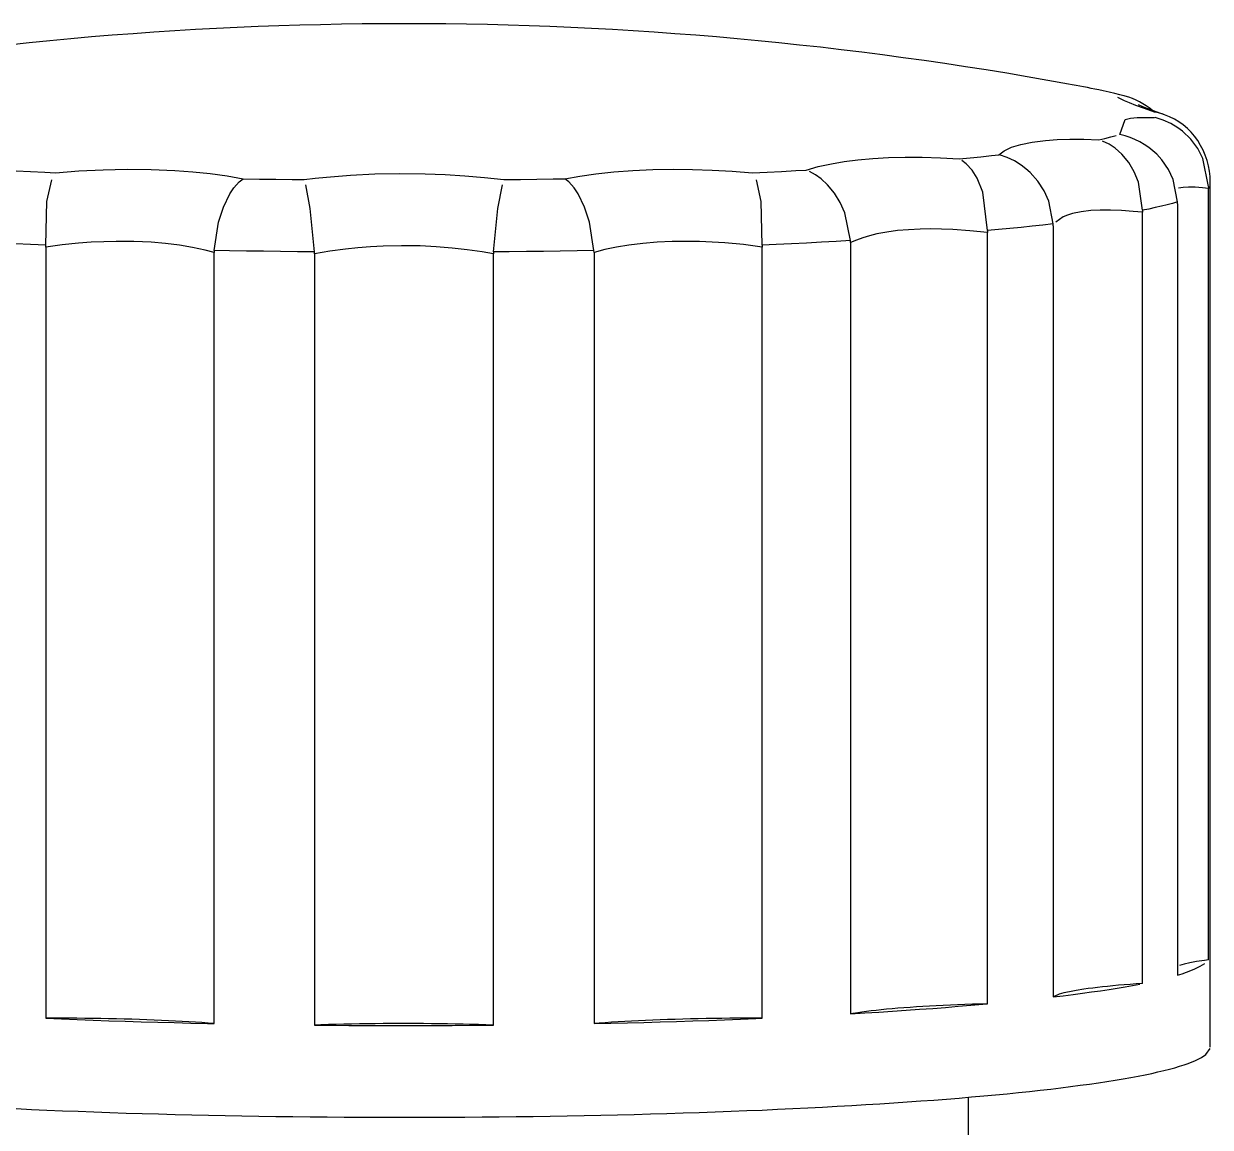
# Model space of a CAD drawing. Header units: millimetres. Extents: x 441156 to 441876, y 4514765 to 4515211.
# Drawn here: x 441628.2767 to 441628.4055, y 4515154.0357 to 4515154.1556 of the extents above; entities that cross this region are included whole.
import ezdxf

# ---------------------------------------------------------------- set-up
doc = ezdxf.new("R2010")
doc.units = ezdxf.units.MM
doc.layers.add('Collettore SL', color=7, linetype='Continuous')
doc.layers.add('Piantone', color=5, linetype='Continuous')

msp = doc.modelspace()

# ---------------------------------------------------------------- linework, layer by layer
at = {"layer": 'Collettore SL', "color": 254, "linetype": 'Continuous'}
msp.add_line((441628.3792088318, 4515154.030216366), (441628.3792088318, 4515154.039009064), dxfattribs=at)
at = {"layer": 'Piantone', "color": 254, "linetype": 'Continuous'}
for p, q in [((441628.3962282002, 4515154.147689972), (441628.3956538128, 4515154.147825108)), ((441628.3962313027, 4515154.147689118), (441628.3961287103, 4515154.147717238)), ((441628.4054588318, 4515154.044455209), (441628.4054588318, 4515154.138357172)), ((441628.4052834356, 4515154.13787455), (441628.4052830309, 4515154.137657621)), ((441628.4052830309, 4515154.053933977), (441628.4052830309, 4515154.137657621)), ((441628.4019128446, 4515154.135991789), (441628.4019110437, 4515154.136207628)), ((441628.4019128446, 4515154.135991789), (441628.4019128446, 4515154.052268146)), ((441628.3981231914, 4515154.135300594), (441628.3981206301, 4515154.135083712)), ((441628.3981206301, 4515154.051360068), (441628.3981206301, 4515154.135083712)), ((441628.3812939425, 4515154.133095308), (441628.3812895333, 4515154.132878532)), ((441628.3812895333, 4515154.049154888), (441628.3812895333, 4515154.132878532)), ((441628.3884165653, 4515154.133618804), (441628.3884127761, 4515154.133834728)), ((441628.3884165653, 4515154.133618804), (441628.3884165653, 4515154.04989516)), ((441628.3664220435, 4515154.131791238), (441628.3664167229, 4515154.132007302)), ((441628.3664220435, 4515154.131791238), (441628.3664220435, 4515154.048067594)), ((441628.2790978443, 4515154.131308059), (441628.2790921191, 4515154.131524679)), ((441628.2790978443, 4515154.131308059), (441628.2790978443, 4515154.047584415)), ((441628.2973417305, 4515154.130945764), (441628.2973355204, 4515154.130729523)), ((441628.2973355204, 4515154.047005879), (441628.2973355204, 4515154.130729523)), ((441628.308254767, 4515154.130561716), (441628.3082484163, 4515154.130778151)), ((441628.308254767, 4515154.130561716), (441628.308254767, 4515154.046838072)), ((441628.3276692471, 4515154.130778151), (441628.3276628965, 4515154.130561716)), ((441628.3276628965, 4515154.046838072), (441628.3276628965, 4515154.130561716)), ((441628.3385821431, 4515154.130729523), (441628.338575933, 4515154.130945764)), ((441628.3385821431, 4515154.130729523), (441628.3385821431, 4515154.047005879)), ((441628.3568255444, 4515154.131524679), (441628.3568198192, 4515154.131308059)), ((441628.3568198192, 4515154.047584415), (441628.3568198192, 4515154.131308059))]:
    msp.add_line(p, q, dxfattribs=at)
for points in [[(441628.3956538128, 4515154.147825108, 0), (441628.3950875447, 4515154.147974558, 0), (441628.3944834365, 4515154.14812288, 0), (441628.3938417846, 4515154.148269998, 0), (441628.3933576928, 4515154.148374933, 0)], [(441628.3994183637, 4515154.145964348, 0), (441628.3983329728, 4515154.146349162, 0), (441628.3973975917, 4515154.146695121, 0), (441628.3967090538, 4515154.146963751, 0), (441628.3961493813, 4515154.147197767, 0), (441628.3957149731, 4515154.147399301, 0), (441628.3954189749, 4515154.147562907, 0), (441628.395262619, 4515154.147688235, 0), (441628.3952477089, 4515154.147774017, 0), (441628.3953780606, 4515154.147820317, 0), (441628.3956538128, 4515154.147825108, 0)], [(441628.4004909599, 4515154.145681225, 0), (441628.4003135698, 4515154.145743008, 0), (441628.3993195883, 4515154.146096341, 0), (441628.3986323435, 4515154.146350461, 0), (441628.3981433121, 4515154.146539387, 0), (441628.3978334097, 4515154.146665184, 0), (441628.3976662707, 4515154.146736733, 0), (441628.3975998042, 4515154.146766745, 0), (441628.3975929196, 4515154.146769988, 0)], [(441628.3994183637, 4515154.145379236, 0), (441628.3994727267, 4515154.145536553, 0), (441628.3994870982, 4515154.145693937, 0), (441628.3994614711, 4515154.14585131, 0), (441628.3994183637, 4515154.145964348, 0)], [(441628.3956538128, 4515154.143518476, 0), (441628.3954772907, 4515154.143739547, 0), (441628.3953486481, 4515154.143948365, 0), (441628.3952369051, 4515154.14434277, 0), (441628.395338519, 4515154.144677727, 0), (441628.3956666259, 4515154.144957614, 0), (441628.396218421, 4515154.145169821, 0), (441628.3968106978, 4515154.14528845, 0), (441628.3975372801, 4515154.145363295, 0), (441628.3984123281, 4515154.145394144, 0), (441628.3994183637, 4515154.145379236, 0)], [(441628.4052834356, 4515154.13787455, 0), (441628.405260849, 4515154.138491467, 0), (441628.4051889585, 4515154.139104643, 0), (441628.4050640027, 4515154.139727521, 0), (441628.4048887446, 4515154.140337353, 0), (441628.4046717601, 4515154.140912805, 0), (441628.4044105475, 4515154.141468114, 0), (441628.4040979107, 4515154.142014106, 0), (441628.4037430679, 4515154.142531505, 0), (441628.4033510838, 4515154.143013995, 0), (441628.4029228065, 4515154.14346198, 0), (441628.4024479507, 4515154.143883347, 0), (441628.4019412734, 4515154.144262729, 0), (441628.4015657217, 4515154.144504222, 0), (441628.4011772964, 4515154.144722749, 0), (441628.4007738485, 4515154.144919147, 0), (441628.4003670992, 4515154.145088132, 0), (441628.399924009, 4515154.145241332, 0), (441628.3994727031, 4515154.145366243, 0), (441628.3994183637, 4515154.145379236, 0)], [(441628.3933576928, 4515154.14296865, 0), (441628.39402613, 4515154.14311486, 0), (441628.3946572478, 4515154.143262324, 0), (441628.3952507366, 4515154.14341097, 0), (441628.3956538128, 4515154.143518476, 0)], [(441628.3825181005, 4515154.141332326, 0), (441628.3827814201, 4515154.141552063, 0), (441628.3830927802, 4515154.141758073, 0), (441628.3838965126, 4515154.142141843, 0), (441628.3849018966, 4515154.142459787, 0), (441628.3861413329, 4515154.142715585, 0), (441628.3875786056, 4515154.142897224, 0), (441628.3888480779, 4515154.142987242, 0), (441628.3902285159, 4515154.143029707, 0), (441628.3917427166, 4515154.143023837, 0), (441628.3933576928, 4515154.14296865, 0)], [(441628.3981231914, 4515154.135300594, 0), (441628.3981171327, 4515154.135917951, 0), (441628.3980700629, 4515154.136532956, 0), (441628.3979790611, 4515154.137159153, 0), (441628.3978458618, 4515154.137773725, 0), (441628.3976770682, 4515154.138355105, 0), (441628.3974708021, 4515154.1389176, 0), (441628.3972211789, 4515154.139472232, 0), (441628.3969353841, 4515154.139999476, 0), (441628.3966174244, 4515154.140492877, 0), (441628.3962679369, 4515154.140952814, 0), (441628.3958783674, 4515154.141387465, 0), (441628.3954606891, 4515154.141781054, 0), (441628.3951499371, 4515154.142033093, 0), (441628.3948275957, 4515154.142262543, 0), (441628.3944918566, 4515154.142470301, 0), (441628.3941524778, 4515154.142650751, 0), (441628.3937818217, 4515154.142816458, 0), (441628.3934033285, 4515154.14295412, 0), (441628.3933576928, 4515154.14296865, 0)], [(441628.3615955876, 4515154.139669579, 0), (441628.3628947086, 4515154.140043638, 0), (441628.3643454934, 4515154.140363663, 0), (441628.3657352012, 4515154.14059701, 0), (441628.3672250052, 4515154.140784223, 0), (441628.3688384344, 4515154.140926428, 0), (441628.3705416181, 4515154.141019226, 0), (441628.3723351686, 4515154.141062172, 0), (441628.3742029612, 4515154.141054718, 0), (441628.3761736797, 4515154.140995293, 0), (441628.3782028066, 4515154.140884103, 0)], [(441628.3782028066, 4515154.140884103, 0), (441628.3794046945, 4515154.14100157, 0), (441628.3805764364, 4515154.141121329, 0), (441628.3817174576, 4515154.141243319, 0), (441628.3825181005, 4515154.141332326, 0)], [(441628.3812939425, 4515154.133095308, 0), (441628.3813051422, 4515154.133712586, 0), (441628.3812885705, 4515154.134328568, 0), (441628.381242499, 4515154.134956872, 0), (441628.3811674241, 4515154.135574644, 0), (441628.3810671805, 4515154.136160159, 0), (441628.3809407395, 4515154.136727766, 0), (441628.3807842382, 4515154.13728864, 0), (441628.3806019624, 4515154.137823078, 0), (441628.3803963778, 4515154.138324524, 0), (441628.3801678334, 4515154.138793346, 0), (441628.3799105381, 4515154.139237937, 0), (441628.3796322371, 4515154.139642221, 0), (441628.3794237659, 4515154.13990224, 0), (441628.3792063875, 4515154.140139984, 0), (441628.3789788523, 4515154.140356398, 0), (441628.3787477781, 4515154.140545616, 0), (441628.3784942628, 4515154.140720914, 0), (441628.3782342343, 4515154.14086839, 0), (441628.3782028066, 4515154.140884103, 0)], [(441628.3884127761, 4515154.133834728, 0), (441628.3883669717, 4515154.134446085, 0), (441628.3882734008, 4515154.13505407, 0), (441628.3881280288, 4515154.135672059, 0), (441628.3879345929, 4515154.136277538, 0), (441628.3877023968, 4515154.136849348, 0), (441628.3874286369, 4515154.137401653, 0), (441628.3871061508, 4515154.137945286, 0), (441628.3867447759, 4515154.13846112, 0), (441628.3863498061, 4515154.138942896, 0), (441628.3859221915, 4515154.139391039, 0), (441628.3854519657, 4515154.139813514, 0), (441628.3849539918, 4515154.140194981, 0), (441628.3845870845, 4515154.140438544, 0), (441628.3842093609, 4515154.140659633, 0), (441628.383818778, 4515154.140859112, 0), (441628.3834266761, 4515154.141031604, 0), (441628.3830013379, 4515154.141189056, 0), (441628.3825699255, 4515154.14131873, 0), (441628.3825181005, 4515154.141332326, 0)], [(441628.4019110437, 4515154.136207628, 0), (441628.4018746537, 4515154.136817722, 0), (441628.4017866135, 4515154.137422916, 0), (441628.401642775, 4515154.138036461, 0), (441628.4014465971, 4515154.138635952, 0), (441628.4012075931, 4515154.13920052, 0), (441628.4009229401, 4515154.139744243, 0), (441628.4005849982, 4515154.140277727, 0), (441628.4002039068, 4515154.140782151, 0), (441628.3997851774, 4515154.141251422, 0), (441628.3996548362, 4515154.141383075, 0)], [(441628.2743220759, 4515154.139669579, 0), (441628.2758580861, 4515154.139586817, 0), (441628.2774147514, 4515154.139507039, 0), (441628.2789913079, 4515154.139430287, 0), (441628.2801360557, 4515154.139377022, 0)], [(441628.2790921191, 4515154.131524679, 0), (441628.2790650117, 4515154.132141368, 0), (441628.2790490866, 4515154.132757361, 0), (441628.2790446709, 4515154.133386305, 0), (441628.2790525662, 4515154.134005353, 0), (441628.279072169, 4515154.13459271, 0), (441628.2791035341, 4515154.135162742, 0), (441628.2791480372, 4515154.135726704, 0), (441628.2792048088, 4515154.136264815, 0), (441628.2792732219, 4515154.136770473, 0), (441628.2793532572, 4515154.137244035, 0), (441628.2794472449, 4515154.137694025, 0), (441628.2795526013, 4515154.138104206, 0), (441628.2796336469, 4515154.138368674, 0), (441628.2797198433, 4515154.138611084, 0), (441628.2798117305, 4515154.138832407, 0), (441628.2799066291, 4515154.139026634, 0), (441628.2800124261, 4515154.139207454, 0), (441628.2801226266, 4515154.13936062, 0), (441628.2801360557, 4515154.139377022, 0)], [(441628.2801360557, 4515154.139377022, 0), (441628.2814025295, 4515154.139484882, 0), (441628.2826694666, 4515154.139575468, 0), (441628.2853054729, 4515154.139707683, 0), (441628.2879077753, 4515154.139761788, 0), (441628.2905318438, 4515154.139735038, 0), (441628.293081475, 4515154.139625106, 0), (441628.2950313814, 4515154.139479683, 0), (441628.296914084, 4515154.139283506, 0), (441628.2987544509, 4515154.13903231, 0), (441628.3005078256, 4515154.138730788, 0)], [(441628.3071192394, 4515154.138629184, 0), (441628.3083244077, 4515154.138775027, 0), (441628.3095466677, 4515154.138903867, 0), (441628.3121438661, 4515154.139116504, 0), (441628.3147814586, 4515154.139251137, 0), (441628.3175194775, 4515154.139306791, 0), (441628.3202607451, 4515154.139278168, 0), (441628.322416347, 4515154.139195839, 0), (441628.3245513891, 4515154.139061406, 0), (441628.3266956569, 4515154.138871445, 0), (441628.3287984241, 4515154.138629184, 0)], [(441628.3354098379, 4515154.138730788, 0), (441628.3370432176, 4515154.13901375, 0), (441628.3387601738, 4515154.139253814, 0), (441628.3407348478, 4515154.139465999, 0), (441628.3427848014, 4515154.139621981, 0), (441628.344945491, 4515154.139722207, 0), (441628.3471623705, 4515154.139762341, 0), (441628.3492636706, 4515154.139745431, 0), (441628.3513935345, 4515154.139676542, 0), (441628.353583073, 4515154.139553183, 0), (441628.3557816079, 4515154.139377022, 0)], [(441628.3557816079, 4515154.139377022, 0), (441628.357371981, 4515154.139451578, 0), (441628.3589430178, 4515154.139529185, 0), (441628.3604939473, 4515154.139609806, 0), (441628.3615955876, 4515154.139669579, 0)], [(441628.3568255444, 4515154.131524679, 0), (441628.3568526519, 4515154.132141368, 0), (441628.356868577, 4515154.132757361, 0), (441628.3568729926, 4515154.133386305, 0), (441628.3568650973, 4515154.134005353, 0), (441628.3568454945, 4515154.13459271, 0), (441628.3568141294, 4515154.135162742, 0), (441628.3567696263, 4515154.135726704, 0), (441628.3567128547, 4515154.136264815, 0), (441628.3566444417, 4515154.136770473, 0), (441628.3565644063, 4515154.137244035, 0), (441628.3564704186, 4515154.137694025, 0), (441628.3563650622, 4515154.138104206, 0), (441628.3562840166, 4515154.138368674, 0), (441628.3561978202, 4515154.138611084, 0), (441628.356105933, 4515154.138832407, 0), (441628.3560110344, 4515154.139026634, 0), (441628.3559052374, 4515154.139207454, 0), (441628.3557950369, 4515154.13936062, 0), (441628.3557816079, 4515154.139377022, 0)], [(441628.3664167229, 4515154.132007302, 0), (441628.3663673108, 4515154.132617947, 0), (441628.3662792133, 4515154.133230899, 0), (441628.3661504253, 4515154.133850848, 0), (441628.3659824791, 4515154.134464134, 0), (441628.3657858448, 4515154.135040642, 0), (441628.3655552499, 4515154.13560259, 0), (441628.3652881186, 4515154.13615346, 0), (441628.3649890449, 4515154.136681268, 0), (441628.3646666066, 4515154.137172532, 0), (441628.364317232, 4515154.137634153, 0), (441628.3639377183, 4515154.138068317, 0), (441628.3635350429, 4515154.138464995, 0), (441628.3632410427, 4515154.138718322, 0), (441628.362938308, 4515154.138950261, 0), (441628.3626267473, 4515154.13916053, 0), (441628.3623148965, 4515154.13934384, 0), (441628.3619782383, 4515154.139512734, 0), (441628.3616364979, 4515154.139654558, 0), (441628.3615955876, 4515154.139669579, 0)], [(441628.2973417305, 4515154.130945764, 0), (441628.2973893203, 4515154.131560083, 0), (441628.2974607887, 4515154.132173304, 0), (441628.2975585557, 4515154.132799006, 0), (441628.2976796587, 4515154.133414462, 0), (441628.2978184192, 4515154.133998039, 0), (441628.2979766311, 4515154.134564048, 0), (441628.2981580717, 4515154.135123666, 0), (441628.2983568874, 4515154.135657271, 0), (441628.2985700321, 4515154.136158338, 0), (441628.2987968983, 4515154.136627243, 0), (441628.2990424704, 4515154.137072424, 0), (441628.2992987332, 4515154.137477817, 0), (441628.2994853162, 4515154.137738938, 0), (441628.2996755971, 4515154.137978045, 0), (441628.2998705568, 4515154.138196099, 0), (441628.3000645425, 4515154.138387183, 0), (441628.3002731082, 4515154.138564743, 0), (441628.3004827644, 4515154.138714753, 0), (441628.3005078256, 4515154.138730788, 0)], [(441628.3005078256, 4515154.138730788, 0), (441628.3022759815, 4515154.138698803, 0), (441628.3040518317, 4515154.138670241, 0), (441628.3058345047, 4515154.138645113, 0), (441628.3071192394, 4515154.138629184, 0)], [(441628.3082484163, 4515154.130778151, 0), (441628.3082086708, 4515154.131393813, 0), (441628.3081621696, 4515154.132008846, 0), (441628.3081077994, 4515154.132636886, 0), (441628.3080475628, 4515154.13325513, 0), (441628.3079841604, 4515154.133841813, 0), (441628.3079166666, 4515154.134411289, 0), (441628.3078438037, 4515154.134974817, 0), (441628.3077682236, 4515154.135512639, 0), (441628.3076912134, 4515154.136018164, 0), (441628.3076130864, 4515154.136491757, 0), (441628.30753243, 4515154.136941951, 0), (441628.3074521344, 4515154.137352517, 0), (441628.3073959792, 4515154.137617367, 0), (441628.307340597, 4515154.137860251, 0), (441628.3072857532, 4515154.138082143, 0), (441628.30723303, 4515154.138277018, 0), (441628.307178348, 4515154.138458624, 0), (441628.3071254287, 4515154.13861267, 0), (441628.3071192394, 4515154.138629184, 0)], [(441628.3276692471, 4515154.130778151, 0), (441628.3277089928, 4515154.131393813, 0), (441628.3277554939, 4515154.132008846, 0), (441628.3278098641, 4515154.132636886, 0), (441628.3278701007, 4515154.13325513, 0), (441628.3279335031, 4515154.133841813, 0), (441628.328000997, 4515154.134411289, 0), (441628.3280738599, 4515154.134974817, 0), (441628.3281494399, 4515154.135512639, 0), (441628.32822645, 4515154.136018164, 0), (441628.3283045771, 4515154.136491757, 0), (441628.3283852335, 4515154.136941951, 0), (441628.3284655291, 4515154.137352517, 0), (441628.3285216843, 4515154.137617367, 0), (441628.3285770665, 4515154.137860251, 0), (441628.3286319103, 4515154.138082143, 0), (441628.3286846335, 4515154.138277018, 0), (441628.3287393155, 4515154.138458624, 0), (441628.3287922348, 4515154.13861267, 0), (441628.3287984241, 4515154.138629184, 0)], [(441628.3287984241, 4515154.138629184, 0), (441628.3305854602, 4515154.138651836, 0), (441628.3323663014, 4515154.138677931, 0), (441628.3341400743, 4515154.138707459, 0), (441628.3354098379, 4515154.138730788, 0)], [(441628.338575933, 4515154.130945764, 0), (441628.3385283432, 4515154.131560083, 0), (441628.3384568748, 4515154.132173304, 0), (441628.3383591078, 4515154.132799006, 0), (441628.3382380048, 4515154.133414462, 0), (441628.3380992443, 4515154.133998039, 0), (441628.3379410324, 4515154.134564048, 0), (441628.3377595918, 4515154.135123666, 0), (441628.3375607762, 4515154.135657271, 0), (441628.3373476314, 4515154.136158338, 0), (441628.3371207652, 4515154.136627243, 0), (441628.3368751931, 4515154.137072424, 0), (441628.3366189303, 4515154.137477817, 0), (441628.3364323473, 4515154.137738938, 0), (441628.3362420665, 4515154.137978045, 0), (441628.3360471067, 4515154.138196099, 0), (441628.335853121, 4515154.138387183, 0), (441628.3356445553, 4515154.138564743, 0), (441628.3354348991, 4515154.138714753, 0), (441628.3354098379, 4515154.138730788, 0)], [(441628.4054588318, 4515154.138357172, 0), (441628.4054388324, 4515154.138194131, 0), (441628.4053788432, 4515154.138031163, 0), (441628.4052834356, 4515154.13787455, 0)], [(441628.4052830309, 4515154.137657621, 0), (441628.4046076704, 4515154.137736281, 0), (441628.4038103329, 4515154.137799288, 0), (441628.4031123914, 4515154.137816397, 0), (441628.4025139267, 4515154.137785939, 0), (441628.4020287378, 4515154.137706639, 0), (441628.4017280281, 4515154.137608758, 0)], [(441628.4019110437, 4515154.136207628, 0), (441628.4013645703, 4515154.136051688, 0), (441628.4007799696, 4515154.135896802, 0), (441628.400157509, 4515154.135743041, 0), (441628.3994974729, 4515154.135590475, 0), (441628.3988001631, 4515154.135439173, 0), (441628.3981231914, 4515154.135300594, 0)], [(441628.3981206301, 4515154.135083712, 0), (441628.3971068771, 4515154.13518833, 0), (441628.3958396987, 4515154.135283166, 0), (441628.3946506896, 4515154.135329171, 0), (441628.3935237043, 4515154.135325061, 0), (441628.3924920944, 4515154.13526924, 0), (441628.3914364458, 4515154.135141905, 0), (441628.3905214748, 4515154.134947973, 0), (441628.3899781723, 4515154.134776708, 0), (441628.3895056833, 4515154.134575171, 0), (441628.3891061589, 4515154.134344497, 0), (441628.3886993054, 4515154.134004265, 0), (441628.3884165653, 4515154.133618804, 0)], [(441628.3812895333, 4515154.132878532, 0), (441628.3812713458, 4515154.132880781, 0), (441628.3793750049, 4515154.133083302, 0), (441628.3775328632, 4515154.133216009, 0), (441628.3763061328, 4515154.133265738, 0), (441628.3751149307, 4515154.1332815, 0), (441628.3739656396, 4515154.133263112, 0), (441628.3727028713, 4515154.133199803, 0), (441628.3715052794, 4515154.133091807, 0), (441628.3703576341, 4515154.132936183, 0), (441628.369288757, 4515154.132735533, 0), (441628.3684893211, 4515154.132542065, 0), (441628.3677462214, 4515154.132320849, 0), (441628.367053389, 4515154.132069395, 0), (441628.3664220435, 4515154.131791238, 0)], [(441628.3884127761, 4515154.133834728, 0), (441628.3872873138, 4515154.133704483, 0), (441628.3861301593, 4515154.133576363, 0), (441628.3849418418, 4515154.133450431, 0), (441628.3837229043, 4515154.13332674, 0), (441628.3824739041, 4515154.13320535, 0), (441628.3812939425, 4515154.133095308, 0)], [(441628.2790921191, 4515154.131524679, 0), (441628.277424987, 4515154.131598663, 0), (441628.275776384, 4515154.131675736, 0), (441628.274147064, 4515154.131755863, 0), (441628.2725377716, 4515154.131839008, 0), (441628.2709492425, 4515154.131925132, 0), (441628.2695009406, 4515154.132007302, 0)], [(441628.2973355204, 4515154.130729523, 0), (441628.2963611582, 4515154.130979536, 0), (441628.2950137233, 4515154.131265584, 0), (441628.2935943324, 4515154.131502348, 0), (441628.2920766177, 4515154.131691651, 0), (441628.2904991617, 4515154.131826637, 0), (441628.2886310157, 4515154.131913126, 0), (441628.2867095797, 4515154.131926628, 0), (441628.2853657257, 4515154.131893374, 0), (441628.284006889, 4515154.131825767, 0), (441628.2826400977, 4515154.131724267, 0), (441628.2808677075, 4515154.131543409, 0), (441628.2790978443, 4515154.131308059, 0)], [(441628.3568198192, 4515154.131308059, 0), (441628.3568008053, 4515154.131310879, 0), (441628.3547889719, 4515154.131573461, 0), (441628.3527757644, 4515154.131765418, 0), (441628.3513995332, 4515154.131855149, 0), (441628.3500331859, 4515154.131910215, 0), (441628.3486839372, 4515154.131930224, 0), (441628.3470455575, 4515154.131906196, 0), (441628.3454476324, 4515154.131828578, 0), (441628.3438647888, 4515154.131694132, 0), (441628.3423418946, 4515154.131505045, 0), (441628.3410264331, 4515154.131288406, 0), (441628.3397705595, 4515154.13102924, 0), (441628.3385821431, 4515154.130729523, 0)], [(441628.3664167229, 4515154.132007302, 0), (441628.3648480191, 4515154.13191846, 0), (441628.3632578808, 4515154.131832561, 0), (441628.3616470349, 4515154.131749645, 0), (441628.3600162179, 4515154.13166975, 0), (441628.3583661751, 4515154.131592912, 0), (441628.3568255444, 4515154.131524679, 0)], [(441628.3082484163, 4515154.130778151, 0), (441628.306391496, 4515154.130797977, 0), (441628.3045398634, 4515154.130821259, 0), (441628.302694365, 4515154.130847985, 0), (441628.3008558445, 4515154.130878144, 0), (441628.2990251422, 4515154.130911722, 0), (441628.2973417305, 4515154.130945764, 0)], [(441628.3276628965, 4515154.130561716, 0), (441628.3264539841, 4515154.130778178, 0), (441628.3248289833, 4515154.131018545, 0), (441628.3231678533, 4515154.131207969, 0), (441628.3214417995, 4515154.131347422, 0), (441628.3196963336, 4515154.131431341, 0), (441628.3176868907, 4515154.131458241, 0), (441628.3156794421, 4515154.131411362, 0), (441628.3143089898, 4515154.131336396, 0), (441628.3129499552, 4515154.131227021, 0), (441628.3116092656, 4515154.131083913, 0), (441628.3099093532, 4515154.130849692, 0), (441628.308254767, 4515154.130561716, 0)], [(441628.338575933, 4515154.130945764, 0), (441628.3367531964, 4515154.130909042, 0), (441628.3349218684, 4515154.130875723, 0), (441628.333082786, 4515154.130845825, 0), (441628.3312367901, 4515154.130819362, 0), (441628.3293847243, 4515154.130796343, 0), (441628.3276692471, 4515154.130778151, 0)], [(441628.4019128446, 4515154.052268146, 0), (441628.4024208095, 4515154.052425072, 0), (441628.4028901642, 4515154.052582907, 0), (441628.4033206943, 4515154.052741583, 0), (441628.403712203, 4515154.052901023, 0), (441628.4040645113, 4515154.053061157, 0), (441628.4043774581, 4515154.05322191, 0), (441628.4046509004, 4515154.053383211, 0), (441628.4048847131, 4515154.053544983, 0), (441628.4050787895, 4515154.053707154, 0), (441628.4052330407, 4515154.053869651, 0), (441628.4052830309, 4515154.053933977, 0)], [(441628.4052830309, 4515154.053933977, 0), (441628.4048226781, 4515154.053869368, 0), (441628.4043884772, 4515154.053803397, 0), (441628.4039809569, 4515154.053736147, 0), (441628.4036006141, 4515154.053667697, 0), (441628.4032479119, 4515154.053598133, 0), (441628.4029232801, 4515154.053527538, 0), (441628.4026271143, 4515154.053455998, 0), (441628.4023597752, 4515154.053383601, 0), (441628.4021215886, 4515154.053310435, 0), (441628.4019128446, 4515154.05323659, 0)], [(441628.3884165653, 4515154.04989516, 0), (441628.3895097102, 4515154.05002748, 0), (441628.390570147, 4515154.050161807, 0), (441628.391597391, 4515154.050298078, 0), (441628.3925909727, 4515154.050436233, 0), (441628.3935504377, 4515154.050576208, 0), (441628.3944753476, 4515154.050717938, 0), (441628.3953652795, 4515154.05086136, 0), (441628.3962198267, 4515154.051006407, 0), (441628.3970385984, 4515154.051153013, 0), (441628.3978212204, 4515154.051301111, 0), (441628.3981206301, 4515154.051360068, 0)], [(441628.3981206301, 4515154.051360068, 0), (441628.3974344967, 4515154.051313077, 0), (441628.3967675976, 4515154.051264029, 0), (441628.3961207452, 4515154.051212981, 0), (441628.3954947275, 4515154.051159997, 0), (441628.3948903074, 4515154.051105142, 0), (441628.3943082211, 4515154.051048481, 0), (441628.3937491779, 4515154.050990084, 0), (441628.3932138589, 4515154.050930023, 0), (441628.3927029163, 4515154.05086837, 0), (441628.3922169725, 4515154.0508052, 0), (441628.3917566197, 4515154.05074059, 0), (441628.3913224187, 4515154.05067462, 0), (441628.3909148985, 4515154.050607369, 0), (441628.3905345557, 4515154.050538919, 0), (441628.3901818534, 4515154.050469355, 0), (441628.3898572217, 4515154.05039876, 0), (441628.3895610559, 4515154.05032722, 0), (441628.3892937168, 4515154.050254824, 0), (441628.3890555301, 4515154.050181657, 0), (441628.3888467862, 4515154.050107812, 0), (441628.3886677393, 4515154.050033376, 0), (441628.3885186074, 4515154.049958441, 0), (441628.3884165653, 4515154.04989516, 0)], [(441628.3664220435, 4515154.048067594, 0), (441628.3679685189, 4515154.048159348, 0), (441628.3694921335, 4515154.048253964, 0), (441628.3709921906, 4515154.048351396, 0), (441628.3724680046, 4515154.048451602, 0), (441628.3739189008, 4515154.048554533, 0), (441628.3753442161, 4515154.048660146, 0), (441628.3767432987, 4515154.04876839, 0), (441628.3781155092, 4515154.048879216, 0), (441628.3794602203, 4515154.048992574, 0), (441628.3807768173, 4515154.049108411, 0), (441628.3812895333, 4515154.049154888, 0)], [(441628.3812895333, 4515154.049154888, 0), (441628.3804603773, 4515154.049131185, 0), (441628.3796412178, 4515154.049104974, 0), (441628.3788330531, 4515154.049076287, 0), (441628.3780368677, 4515154.049045159, 0), (441628.3772536315, 4515154.049011629, 0), (441628.376484299, 4515154.048975737, 0), (441628.3757298073, 4515154.048937527, 0), (441628.3749910757, 4515154.048897044, 0), (441628.3742690043, 4515154.04885434, 0), (441628.3735644728, 4515154.048809465, 0), (441628.3728783394, 4515154.048762474, 0), (441628.3722114403, 4515154.048713426, 0), (441628.3715645879, 4515154.048662378, 0), (441628.3709385702, 4515154.048609395, 0), (441628.37033415, 4515154.048554539, 0), (441628.3697520638, 4515154.048497878, 0), (441628.3691930206, 4515154.048439481, 0), (441628.3686577016, 4515154.048379419, 0), (441628.3681467589, 4515154.048317767, 0), (441628.3676608152, 4515154.048254596, 0), (441628.3672004624, 4515154.048189987, 0), (441628.3667662614, 4515154.048124016, 0), (441628.3664220435, 4515154.048067594, 0)], [(441628.2973355204, 4515154.047005879, 0), (441628.2966854113, 4515154.047056611, 0), (441628.2960153838, 4515154.047105335, 0), (441628.295326254, 4515154.04715199, 0), (441628.2946188617, 4515154.047196522, 0), (441628.2938940687, 4515154.047238875, 0), (441628.2931527581, 4515154.047278997, 0), (441628.2923958329, 4515154.04731684, 0), (441628.2916242154, 4515154.047352358, 0), (441628.2908388458, 4515154.047385507, 0), (441628.2900406808, 4515154.047416247, 0), (441628.2892306928, 4515154.047444541, 0), (441628.2884098688, 4515154.047470354, 0), (441628.2875792088, 4515154.047493653, 0), (441628.2867397249, 4515154.047514413, 0), (441628.2858924397, 4515154.047532606, 0), (441628.2850383856, 4515154.047548211, 0), (441628.2841786031, 4515154.047561209, 0), (441628.2833141398, 4515154.047571584, 0), (441628.2824460487, 4515154.047579322, 0), (441628.2815753878, 4515154.047584415, 0), (441628.2807032174, 4515154.047586858, 0), (441628.2798306005, 4515154.047586646, 0), (441628.2790978443, 4515154.047584415, 0)], [(441628.2790978443, 4515154.047584415, 0), (441628.280782803, 4515154.047513566, 0), (441628.2824847559, 4515154.047445873, 0), (441628.284202925, 4515154.047381367, 0), (441628.2859365251, 4515154.047320075, 0), (441628.2876847634, 4515154.04726203, 0), (441628.2894468409, 4515154.047207254, 0), (441628.2912219522, 4515154.047155775, 0), (441628.2930092856, 4515154.047107615, 0), (441628.2948080242, 4515154.047062797, 0), (441628.2966173458, 4515154.04702134, 0), (441628.2973355204, 4515154.047005879, 0)], [(441628.3276628965, 4515154.046838072, 0), (441628.3268529086, 4515154.046866366, 0), (441628.3260320846, 4515154.046892178, 0), (441628.3252014246, 4515154.046915479, 0), (441628.3243619406, 4515154.046936238, 0), (441628.3235146554, 4515154.046954432, 0), (441628.3226606013, 4515154.046970036, 0), (441628.3218008188, 4515154.046983033, 0), (441628.3209363555, 4515154.046993408, 0), (441628.3200682645, 4515154.047001148, 0), (441628.3191976034, 4515154.047006241, 0), (441628.3183254332, 4515154.047008683, 0), (441628.3174528162, 4515154.047008471, 0), (441628.3165808158, 4515154.047005605, 0), (441628.3157104943, 4515154.047000088, 0), (441628.314842912, 4515154.046991928, 0), (441628.313979126, 4515154.046981133, 0), (441628.3131201887, 4515154.046967717, 0), (441628.3122671465, 4515154.046951697, 0), (441628.3114210387, 4515154.046933092, 0), (441628.3105828962, 4515154.046911925, 0), (441628.3097537402, 4515154.046888222, 0), (441628.3089345808, 4515154.046862011, 0), (441628.308254767, 4515154.046838072, 0)], [(441628.308254767, 4515154.046838072, 0), (441628.31011614, 4515154.046821723, 0), (441628.3119810981, 4515154.046808845, 0), (441628.3138487889, 4515154.046799446, 0), (441628.3157183584, 4515154.046793529, 0), (441628.3175889521, 4515154.046791096, 0), (441628.3194597149, 4515154.04679215, 0), (441628.3213297916, 4515154.04679669, 0), (441628.3231983274, 4515154.046804712, 0), (441628.325064468, 4515154.046816216, 0), (441628.3269273604, 4515154.046831192, 0), (441628.3276628965, 4515154.046838072, 0)], [(441628.3568198192, 4515154.047584415, 0), (441628.3559476489, 4515154.047586858, 0), (441628.355075032, 4515154.047586646, 0), (441628.3542030316, 4515154.047583779, 0), (441628.35333271, 4515154.047578263, 0), (441628.3524651278, 4515154.047570102, 0), (441628.3516013417, 4515154.047559308, 0), (441628.3507424044, 4515154.047545892, 0), (441628.3498893622, 4515154.047529873, 0), (441628.3490432544, 4515154.047511267, 0), (441628.348205112, 4515154.0474901, 0), (441628.347375956, 4515154.047466396, 0), (441628.3465567966, 4515154.047440185, 0), (441628.3457486319, 4515154.047411499, 0), (441628.3449524464, 4515154.047380371, 0), (441628.3441692103, 4515154.047346841, 0), (441628.3433998777, 4515154.047310948, 0), (441628.3426453861, 4515154.047272738, 0), (441628.3419066545, 4515154.047232256, 0), (441628.341184583, 4515154.047189551, 0), (441628.3404800515, 4515154.047144677, 0), (441628.3397939181, 4515154.047097687, 0), (441628.339127019, 4515154.047048638, 0), (441628.3385821431, 4515154.047005879, 0)], [(441628.3385821431, 4515154.047005879, 0), (441628.3403954214, 4515154.047046, 0), (441628.3421984432, 4515154.047089492, 0), (441628.3439903844, 4515154.047136334, 0), (441628.3457704259, 4515154.047186503, 0), (441628.3475377538, 4515154.047239978, 0), (441628.3492915602, 4515154.047296734, 0), (441628.3510310436, 4515154.047356745, 0), (441628.3527554087, 4515154.047419983, 0), (441628.3544638672, 4515154.04748642, 0), (441628.3561556382, 4515154.047556026, 0), (441628.3568198192, 4515154.047584415, 0)], [(441628.2758750644, 4515154.037769048, 0), (441628.2775248038, 4515154.037692159, 0), (441628.2791930269, 4515154.037618363, 0), (441628.280878971, 4515154.037547692, 0), (441628.2825818654, 4515154.037480178, 0), (441628.2843009316, 4515154.037415854, 0), (441628.2860353839, 4515154.037354747, 0), (441628.2877844293, 4515154.037296886, 0), (441628.2895472684, 4515154.037242296, 0), (441628.2913230952, 4515154.037191004, 0), (441628.2931110979, 4515154.037143034, 0), (441628.2949104594, 4515154.037098406, 0), (441628.2967203569, 4515154.03705714, 0), (441628.2985399632, 4515154.037019257, 0), (441628.3003684464, 4515154.036984772, 0), (441628.3022049707, 4515154.036953704, 0), (441628.3040486966, 4515154.036926063, 0), (441628.3058987812, 4515154.036901865, 0), (441628.3077543788, 4515154.036881119, 0), (441628.3096146412, 4515154.036863836, 0), (441628.311478718, 4515154.036850023, 0), (441628.313345757, 4515154.036839687, 0), (441628.3152149047, 4515154.036832832, 0), (441628.3170853068, 4515154.036829461, 0), (441628.3189561082, 4515154.036829577, 0), (441628.3208264538, 4515154.036833177, 0), (441628.3226954885, 4515154.036840263, 0), (441628.3245623578, 4515154.03685083, 0), (441628.3264262085, 4515154.036864872, 0), (441628.3282861886, 4515154.036882385, 0), (441628.3301414477, 4515154.036903359, 0), (441628.3319911378, 4515154.036927786, 0), (441628.3338344132, 4515154.036955653, 0), (441628.3356704315, 4515154.036986948, 0), (441628.3374983533, 4515154.037021658, 0), (441628.3393173429, 4515154.037059765, 0), (441628.341126569, 4515154.037101254, 0), (441628.3429252044, 4515154.037146104, 0), (441628.3447124269, 4515154.037194296, 0), (441628.3464874196, 4515154.037245806, 0), (441628.348249371, 4515154.037300612, 0), (441628.3499974757, 4515154.037358689, 0), (441628.3517309346, 4515154.037420009, 0), (441628.3534489552, 4515154.037484546, 0), (441628.3551507522, 4515154.037552269, 0), (441628.3568355478, 4515154.037623148, 0), (441628.3585025716, 4515154.03769715, 0), (441628.3601510616, 4515154.037774242, 0), (441628.3617802644, 4515154.037854386, 0), (441628.363389435, 4515154.03793755, 0), (441628.364977838, 4515154.038023692, 0), (441628.3665447472, 4515154.038112774, 0), (441628.3680894463, 4515154.038204756, 0), (441628.3696112292, 4515154.038299594, 0), (441628.3711094004, 4515154.038397247, 0), (441628.3725832747, 4515154.038497669, 0), (441628.3740321786, 4515154.038600815, 0), (441628.3754554497, 4515154.038706636, 0), (441628.3768524374, 4515154.038815085, 0), (441628.3782225031, 4515154.038926112, 0), (441628.3795650205, 4515154.039039668, 0), (441628.3808793759, 4515154.039155698, 0), (441628.3821649684, 4515154.039274152, 0), (441628.3834212103, 4515154.039394974, 0), (441628.3846475274, 4515154.039518109, 0), (441628.3858433592, 4515154.0396435, 0), (441628.387008159, 4515154.039771092, 0), (441628.3881413942, 4515154.039900824, 0), (441628.3892425469, 4515154.040032639, 0), (441628.3903111136, 4515154.040166476, 0), (441628.391346606, 4515154.040302272, 0), (441628.3923485507, 4515154.040439967, 0), (441628.3933164896, 4515154.040579498, 0), (441628.3942499803, 4515154.040720801, 0), (441628.395148596, 4515154.04086381, 0), (441628.396011926, 4515154.041008461, 0), (441628.3968395756, 4515154.041154688, 0), (441628.3976311665, 4515154.041302424, 0), (441628.3983863367, 4515154.0414516, 0), (441628.3991047412, 4515154.041602151, 0), (441628.3997860515, 4515154.041754005, 0), (441628.4004299561, 4515154.041907093, 0), (441628.4010361606, 4515154.042061348, 0), (441628.4016043881, 4515154.042216695, 0), (441628.4021343787, 4515154.042373067, 0), (441628.4026258902, 4515154.04253039, 0), (441628.4030786978, 4515154.042688593, 0), (441628.4034925946, 4515154.042847604, 0), (441628.4038673914, 4515154.043007349, 0), (441628.4042029168, 4515154.043167756, 0), (441628.4044990175, 4515154.043328752, 0), (441628.4047555581, 4515154.043490263, 0), (441628.4049724212, 4515154.043652215, 0), (441628.405149508, 4515154.043814534, 0), (441628.4052867373, 4515154.043977146, 0), (441628.4053840463, 4515154.044139977, 0), (441628.4054413907, 4515154.044302951, 0), (441628.4054588318, 4515154.044455209, 0)]]:
    msp.add_polyline3d(points, dxfattribs=at)
for centre, radius, start, end in [((441628.3179588317, 4515153.755558746), 0.4000000000000004, 79.61262460850716, 100.387689918292), ((441628.3499283678, 4515153.93066509), 0.2219992842291196, 78.71857513585334, 79.58107929775039), ((441628.3941464328, 4515154.140109648), 0.007860572940215915, 50.33145774318229, 74.64357877372133), ((441628.3981040985, 4515154.138822775), 0.007261443377000187, 70.71524239195124, 79.5725160718477), ((441628.3981591602, 4515154.138958282), 0.00711487002192146, 33.30948394817215, 70.77337583744723), ((441628.3940356551, 4515154.135654592), 0.008026184514973167, 45.55186110945734, 78.37249701134203), ((441628.3972419504, 4515154.138326535), 0.008221814493912794, 0.2207823025213164, 33.49006325895038)]:
    msp.add_arc(centre, radius, start, end, dxfattribs=at)

doc.saveas('drawing.dxf')
